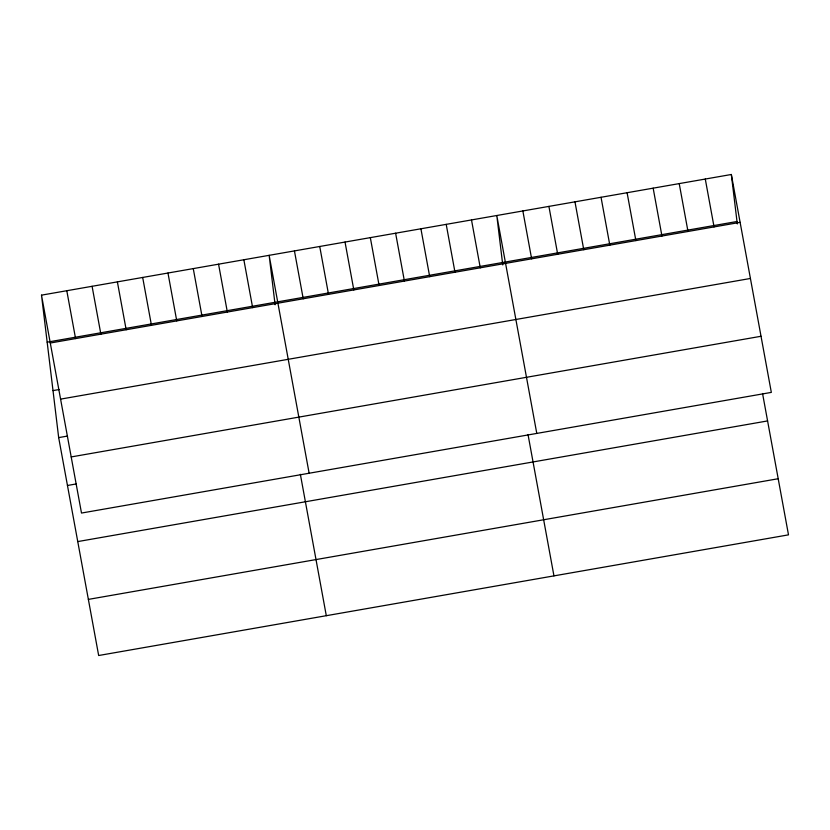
<?xml version="1.0" encoding="UTF-8"?>
<svg xmlns="http://www.w3.org/2000/svg" width="830" height="830" viewBox="0 0 830 830"><rect width="100%" height="100%" fill="white"/><g stroke="black" fill="none" stroke-linecap="round" stroke-linejoin="round"><path stroke-width="1.25" d="M41.5 295.148L731.334 174.487L771.329 392.393L81.496 513.054L41.5 295.148L58.671 437.607L98.666 655.513L788.5 534.852L762.552 393.493M47.165 342.168L737.009 221.506M50.288 343.018L740.121 222.357M53.006 390.598L59.324 389.498M60.58 399.126L750.424 278.465M58.671 437.607L67.52 436.061M71.193 456.936L761.027 336.275M67.458 485.477L76.308 483.932M77.75 541.585L767.594 420.924M88.364 599.395L778.198 478.734M705.282 179.052L714.059 226.912M679.22 183.606L687.997 231.477M653.158 188.171L661.946 236.031M627.096 192.726L635.884 240.596M601.034 197.281L609.822 245.151M574.972 201.846L583.76 249.706M548.91 206.4L557.698 254.271M522.859 210.955L531.636 258.825M536.782 433.416L496.797 215.52L502.752 264.946M528.015 434.515L553.952 575.875M471.502 219.94L480.28 267.81M446.208 224.37L454.985 272.23M420.914 228.79L429.701 276.66M395.62 233.209L404.407 281.08M370.325 237.639L379.113 285.499M345.031 242.059L353.819 289.929M319.737 246.489L328.524 294.349M294.443 250.909L303.23 298.779M309.134 473.235L269.148 255.339L275.104 304.766M300.367 474.335L326.304 615.694M243.854 259.759L252.642 307.629M218.56 264.179L227.347 312.049M193.266 268.609L202.053 316.469M167.971 273.029L176.759 320.899M142.677 277.459L151.465 325.319M117.383 281.878L126.17 329.749M92.089 286.308L100.876 334.168M66.794 290.728L75.582 338.599M731.334 174.487L737.299 223.924"/></g></svg>
